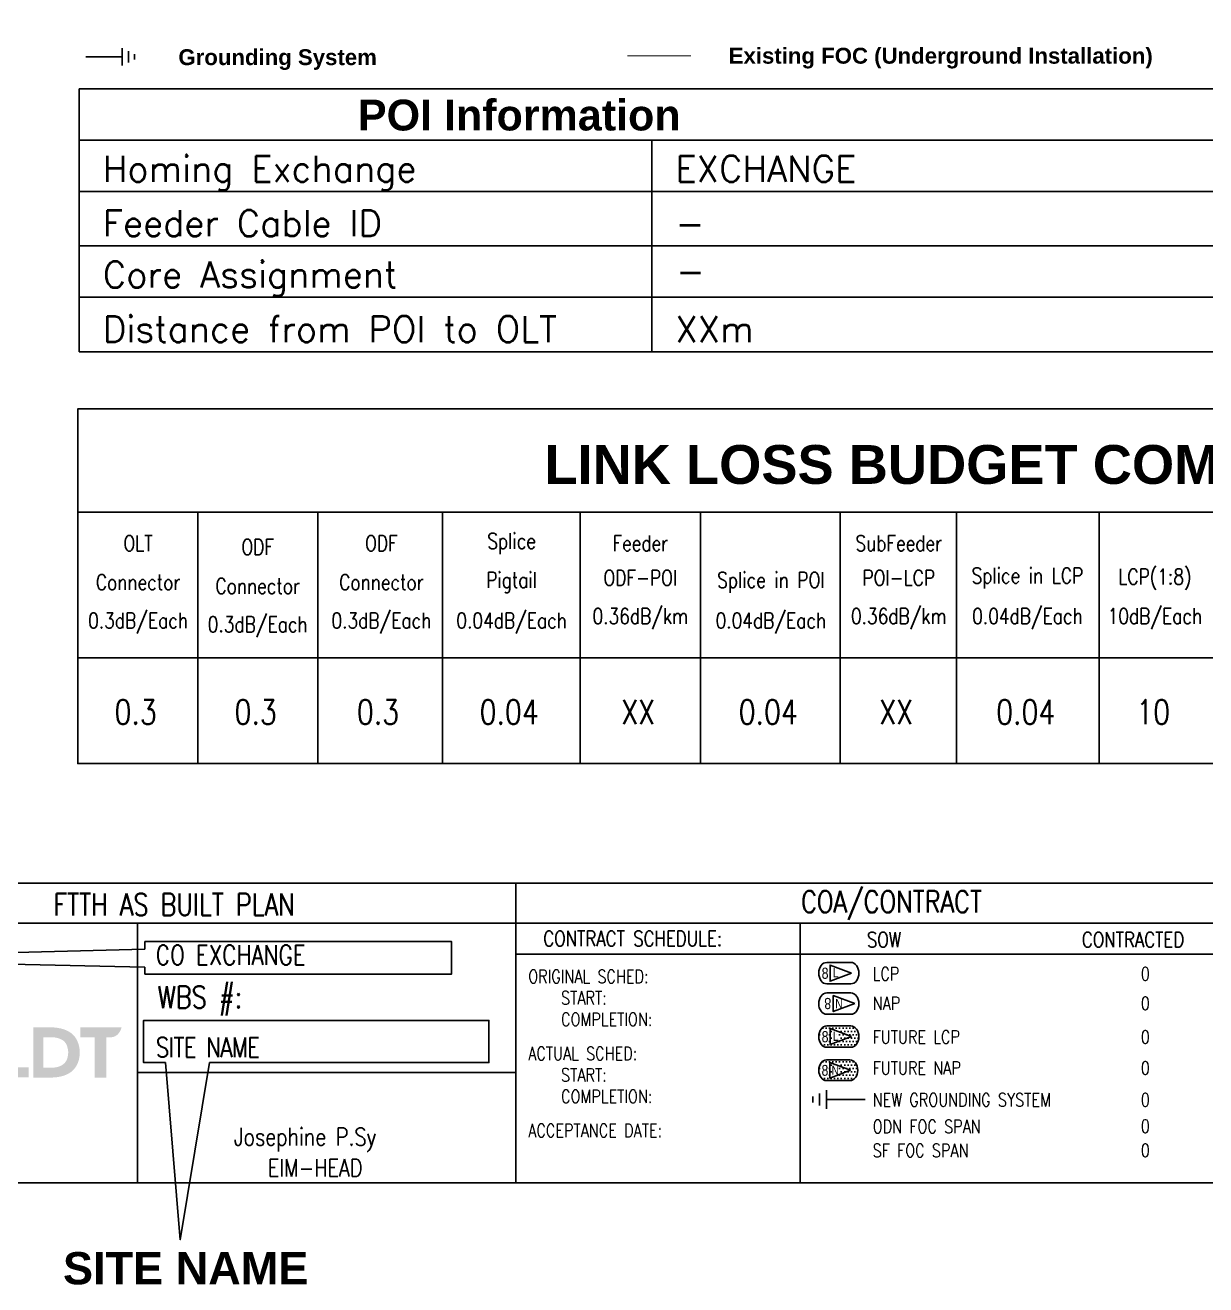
# Model space of a CAD drawing. Extents: x -663610 to -207124, y 70878 to 297551.
# Drawn here: x -264242.9 to -263864.8, y 83997.4 to 84400.9 of the extents above; entities that cross this region are included whole.
import ezdxf
from ezdxf.enums import TextEntityAlignment as Align

# ---------------------------------------------------------------- set-up
doc = ezdxf.new("R2010")
doc.units = 0
doc.header["$LTSCALE"] = 0.3
doc.linetypes.add('DASH', pattern=[0.35, 0.25, -0.1])
doc.linetypes.add('DASHED', pattern=[0.75, 0.5, -0.25])
doc.layers.get('0').update_dxf_attribs({"linetype": 'CONTINUOUS'})
for name, color, linetype in [('BASEMAP', 7, 'CONTINUOUS'), ('FOC Distribution Diagram (Existing)', 7, 'CONTINUOUS'), ('FOC Distribution Diagram (Proposed)', 1, 'CONTINUOUS'), ('Grounding System', 7, 'CONTINUOUS'), ('NAP #', 3, 'CONTINUOUS'), ('NAP-F.core used', 1, 'CONTINUOUS'), ('Per page (Future LCP)', 7, 'CONTINUOUS'), ('Per page (Future NAP)', 7, 'CONTINUOUS'), ('Per page (Grounding)', 7, 'CONTINUOUS'), ('Per page (LCP)', 7, 'CONTINUOUS'), ('Per page (NAP)', 7, 'CONTINUOUS'), ('Per page (ODN FOC span)', 7, 'CONTINUOUS'), ('Per page (SF FOC span)', 7, 'CONTINUOUS'), ('Print', 7, 'CONTINUOUS')]:
    doc.layers.add(name, color=color, linetype=linetype)
doc.styles.add('Mark', font='arial.ttf', dxfattribs={"width": 0.8, "height": 2.5})
doc.styles.add('ROMANS', font='ROMANS.SHX', dxfattribs={"width": 0.8, "height": 2})
doc.styles.add('WMF-Arial Unicode MS0', font='')
doc.styles.get('WMF-Arial Unicode MS0').set_extended_font_data('Arial Unicode MS', bold=True)

# ---------------------------------------------------------------- blocks, each defined once
blk = doc.blocks.new('GROUNDING')
at = {"color": 1}
for p, q in [((-8.52, -0.47), (-8.52, 0.47)), ((-7.42, -0.99), (-7.42, 0.98)), ((-6.32, -1.5), (-6.32, 1.5)), ((-6.32, 0), (0, 0))]:
    blk.add_line(p, q, dxfattribs=at)
blk = doc.blocks.new('logo2016')
at = {"layer": 'BASEMAP', "lineweight": 0, "ltscale": 2}
for color, points in [(10, [(-355401.89, 144136.23), (-355401.04, 144137.17), (-355400.22, 144137.99), (-355399.34, 144138.76), (-355398.22, 144139.66), (-355397.5, 144140.16), (-355396.61, 144140.73), (-355396.26, 144140.24), (-355395.81, 144139.55), (-355395.42, 144138.87), (-355394.98, 144137.97), (-355394.55, 144136.96), (-355394.19, 144136.01), (-355394.12, 144135.78), (-355393.63, 144133.91), (-355393.37, 144131.97), (-355393.32, 144130.22), (-355393.44, 144128.31), (-355393.68, 144126.77), (-355394.13, 144127.71), (-355394.48, 144128.38), (-355394.88, 144129.05), (-355395.42, 144129.9), (-355396.01, 144130.74), (-355396.6, 144131.5), (-355397.21, 144132.21), (-355398.19, 144133.27), (-355399.01, 144134.03), (-355400.07, 144134.95), (-355401.04, 144135.67)]), (12, [(-355396.61, 144140.73), (-355396.34, 144140.58), (-355396.08, 144140.41), (-355395.82, 144140.25), (-355395.46, 144140), (-355395.1, 144139.74), (-355394.62, 144139.38), (-355394.14, 144139.01), (-355393.45, 144138.4), (-355392.76, 144137.8), (-355392.09, 144137.12), (-355391.21, 144136.13), (-355389.67, 144134.09), (-355388.59, 144132.29), (-355387.96, 144130.98), (-355387.65, 144130.21), (-355387.34, 144129.44), (-355387.21, 144129.05), (-355387.08, 144128.65), (-355387.58, 144128.42), (-355387.94, 144128.26), (-355388.31, 144128.11), (-355388.9, 144127.9), (-355389.49, 144127.69), (-355390.21, 144127.47), (-355390.93, 144127.26), (-355391.87, 144127.08), (-355392.81, 144126.89), (-355393.68, 144126.77), (-355393.56, 144127.54), (-355393.44, 144128.31), (-355393.38, 144129.27), (-355393.32, 144130.22), (-355393.34, 144131.09), (-355393.37, 144131.97), (-355393.5, 144132.94), (-355393.63, 144133.91), (-355394.12, 144135.78), (-355394.55, 144136.96), (-355394.76, 144137.47), (-355394.98, 144137.97), (-355395.2, 144138.42), (-355395.42, 144138.87), (-355395.62, 144139.21), (-355395.81, 144139.55), (-355396.04, 144139.89), (-355396.26, 144140.24)]), (18, [(-355396.6, 144131.5), (-355397.22, 144131.34), (-355398.34, 144130.97), (-355399, 144130.71), (-355400.46, 144130.06), (-355401.66, 144129.4), (-355402.56, 144128.81), (-355403.57, 144128.07), (-355404.33, 144127.42), (-355404.93, 144126.85), (-355405.7, 144126.04), (-355406.22, 144125.42), (-355406.72, 144124.77), (-355406.98, 144124.41), (-355406.94, 144124.83), (-355406.85, 144125.54), (-355406.7, 144126.4), (-355406.47, 144127.46), (-355406.15, 144128.59), (-355405.28, 144130.9), (-355404.21, 144132.97), (-355403.39, 144134.26), (-355402.44, 144135.55), (-355401.89, 144136.23), (-355401.04, 144135.67), (-355400.07, 144134.95), (-355399.01, 144134.03), (-355398.19, 144133.27), (-355397.21, 144132.21)]), (12, [(-355367.56, 144137.46), (-355367.58, 144137.48), (-355370.88, 144137.46), (-355370.88, 144122.86), (-355361.21, 144122.86), (-355361.21, 144125.78), (-355361.25, 144125.82), (-355367.56, 144125.82)]), (12, [(-355346.24, 144137.43), (-355346.24, 144134.58), (-355342, 144134.58), (-355342, 144122.83), (-355338.64, 144122.83), (-355338.64, 144134.57), (-355337.26, 144134.57), (-355336.78, 144134.63), (-355336.46, 144134.72), (-355336.01, 144134.91), (-355335.59, 144135.19), (-355335.3, 144135.46), (-355335.01, 144135.8), (-355334.77, 144136.14), (-355334.55, 144136.53), (-355334.36, 144136.96), (-355334.22, 144137.43), (-355334.43, 144137.43)]), (16, [(-355399.45, 144126.9), (-355398.56, 144128.62), (-355397.48, 144130.32), (-355396.61, 144131.47), (-355396.79, 144131.41), (-355397.15, 144131.29), (-355397.61, 144131.11), (-355398.12, 144130.89), (-355398.58, 144130.68), (-355399.19, 144130.37), (-355400.18, 144129.82), (-355401.28, 144129.11), (-355402.36, 144128.28), (-355403.13, 144127.61), (-355403.94, 144126.79), (-355404.63, 144126.02), (-355405.06, 144125.46), (-355405.57, 144124.78), (-355406.04, 144124.05), (-355406.56, 144123.14), (-355407.08, 144122.1), (-355406.41, 144121.75), (-355405.27, 144121.24), (-355404.26, 144120.85), (-355403.02, 144120.44), (-355401.87, 144120.15), (-355401.29, 144120.02), (-355401.27, 144120.39), (-355401.2, 144120.88), (-355401.03, 144121.98), (-355400.82, 144122.96), (-355400.52, 144124.08), (-355400.18, 144125.13), (-355399.84, 144126.05)]), (9, [(-355387.08, 144128.65), (-355387.58, 144128.42), (-355388.31, 144128.11), (-355389.49, 144127.69), (-355390.93, 144127.26), (-355392.81, 144126.89), (-355393.68, 144126.77), (-355394.74, 144126.69), (-355395.63, 144126.64), (-355396.54, 144126.64), (-355397.65, 144126.7), (-355399.07, 144126.84), (-355399.45, 144126.9), (-355399.32, 144126.79), (-355398.95, 144126.52), (-355398.06, 144125.91), (-355396.53, 144125.03), (-355395.33, 144124.43), (-355394.18, 144123.95), (-355392.99, 144123.53), (-355392.36, 144123.33), (-355391.47, 144123.09), (-355390.54, 144122.88), (-355389.59, 144122.71), (-355388.67, 144122.59), (-355387.94, 144122.52), (-355386.83, 144122.47), (-355386.14, 144122.47), (-355386.14, 144123.5), (-355386.38, 144125.84), (-355386.74, 144127.53)]), (8, [(-355401.34, 144120.03), (-355399.62, 144119.75), (-355398.26, 144119.61), (-355396.81, 144119.58), (-355395.86, 144119.6), (-355394.68, 144119.68), (-355393.48, 144119.82), (-355392.12, 144120.08), (-355390.98, 144120.38), (-355389.65, 144120.8), (-355388.75, 144121.16), (-355387.58, 144121.66), (-355386.76, 144122.11), (-355386.14, 144122.47), (-355386.83, 144122.47), (-355387.94, 144122.52), (-355388.67, 144122.59), (-355389.59, 144122.71), (-355390.54, 144122.88), (-355391.47, 144123.09), (-355392.36, 144123.33), (-355392.99, 144123.53), (-355394.18, 144123.95), (-355395.33, 144124.43), (-355396.53, 144125.03), (-355398.06, 144125.91), (-355398.95, 144126.52), (-355399.32, 144126.79), (-355399.45, 144126.9), (-355399.84, 144126.05), (-355400.18, 144125.13), (-355400.52, 144124.08), (-355400.82, 144122.96), (-355401.03, 144121.98)])]:
    blk.add_hatch(color=color, dxfattribs=at).paths.add_polyline_path(points)
h = blk.add_hatch(color=12, dxfattribs=at)
h.paths.add_polyline_path([(-355380.66, 144122.86), (-355382.65, 144122.86), (-355384, 144122.86), (-355384, 144124.17), (-355384, 144129.38), (-355384, 144137.45), (-355379.2, 144137.45), (-355378.19, 144137.45), (-355377.59, 144137.41), (-355377.11, 144137.37), (-355376.29, 144137.26), (-355375.61, 144137.1), (-355374.96, 144136.87), (-355374.54, 144136.67), (-355373.9, 144136.26), (-355373.42, 144135.8), (-355373.02, 144135.28), (-355372.7, 144134.69), (-355372.43, 144134), (-355372.27, 144133.38), (-355372.17, 144132.72), (-355372.12, 144132.12), (-355372.16, 144131.67), (-355372.24, 144131.12), (-355372.36, 144130.62), (-355372.51, 144130.12), (-355372.7, 144129.68), (-355373.06, 144129.05), (-355373.5, 144128.5), (-355373.99, 144128.07), (-355374.45, 144127.77), (-355375.08, 144127.47), (-355375.51, 144127.32), (-355376.42, 144127.11), (-355377.11, 144127.01), (-355377.92, 144126.94), (-355378.43, 144126.94), (-355380.66, 144126.94), (-355380.66, 144125.94)])
h.paths.add_polyline_path([(-355380.66, 144134.61), (-355380.66, 144129.78), (-355378.69, 144129.78), (-355378.17, 144129.78), (-355377.65, 144129.81), (-355377.11, 144129.92), (-355376.71, 144130.06), (-355376.39, 144130.25), (-355376.12, 144130.48), (-355375.91, 144130.76), (-355375.72, 144131.15), (-355375.61, 144131.56), (-355375.57, 144131.94), (-355375.57, 144132.41), (-355375.62, 144132.89), (-355375.79, 144133.41), (-355376.03, 144133.82), (-355376.24, 144134.03), (-355376.4, 144134.16), (-355376.61, 144134.29), (-355376.92, 144134.42), (-355377.24, 144134.51), (-355377.64, 144134.58), (-355378.04, 144134.61), (-355378.48, 144134.61)], flags=16)
h = blk.add_hatch(color=12, dxfattribs=at)
h.paths.add_polyline_path([(-355357.03, 144134.59), (-355357.03, 144125.71), (-355354.51, 144125.71), (-355354.41, 144125.71), (-355353.81, 144125.75), (-355353.07, 144125.88), (-355352.61, 144126), (-355352.12, 144126.18), (-355351.55, 144126.46), (-355351.19, 144126.7), (-355350.73, 144127.11), (-355350.47, 144127.46), (-355350.16, 144128.01), (-355349.95, 144128.65), (-355349.83, 144129.21), (-355349.76, 144129.68), (-355349.75, 144130.37), (-355349.81, 144130.89), (-355349.91, 144131.42), (-355350.08, 144132.05), (-355350.28, 144132.5), (-355350.46, 144132.81), (-355350.7, 144133.13), (-355350.96, 144133.41), (-355351.25, 144133.65), (-355351.65, 144133.89), (-355352.03, 144134.07), (-355352.62, 144134.29), (-355353.06, 144134.41), (-355353.49, 144134.49), (-355353.86, 144134.55), (-355354.29, 144134.58), (-355354.53, 144134.59)], flags=16)
h.paths.add_polyline_path([(-355359.86, 144137.43), (-355359.86, 144122.85), (-355354.34, 144122.85), (-355353.33, 144122.9), (-355352.16, 144123.09), (-355351.11, 144123.37), (-355350.49, 144123.59), (-355349.74, 144123.94), (-355349.1, 144124.34), (-355348.58, 144124.73), (-355348.11, 144125.2), (-355347.65, 144125.79), (-355347.27, 144126.4), (-355346.95, 144127.1), (-355346.66, 144127.95), (-355346.5, 144128.67), (-355346.37, 144129.72), (-355346.37, 144130.42), (-355346.43, 144131.11), (-355346.5, 144131.58), (-355346.59, 144131.99), (-355346.79, 144132.74), (-355347.07, 144133.47), (-355347.44, 144134.18), (-355347.79, 144134.7), (-355348.14, 144135.12), (-355348.61, 144135.57), (-355349.16, 144135.99), (-355350.17, 144136.55), (-355350.98, 144136.87), (-355351.91, 144137.14), (-355352.95, 144137.33), (-355353.44, 144137.39), (-355353.9, 144137.43), (-355354.24, 144137.43)])
blk = doc.blocks.new('LCP')
at = {"ltscale": 0.3}
h = blk.add_hatch(dxfattribs=at)
h.set_pattern_fill('DOTS', color=256, scale=1.5, style=0)
edge = h.paths.add_edge_path()
edge.add_ellipse((84651.3, -14849.53), major_axis=(0, -7.59), ratio=0.75, start_angle=90, end_angle=180)
edge.add_line((84651.3, -14841.94), (84634.23, -14841.94))
edge.add_ellipse((84634.23, -14849.53), major_axis=(0, -7.59), ratio=0.75, start_angle=180, end_angle=270)
edge.add_ellipse((84634.23, -14849.53), major_axis=(0, -7.59), ratio=0.75, start_angle=270, end_angle=360)
edge.add_line((84634.23, -14857.12), (84651.3, -14857.12))
edge.add_ellipse((84651.3, -14849.53), major_axis=(0, -7.59), ratio=0.75, start_angle=0, end_angle=90)
h.paths.add_polyline_path([(84651.77, -14849.53), (84636.6, -14855.22), (84636.6, -14843.84)], flags=16)
h = blk.add_hatch(dxfattribs=at)
h.set_pattern_fill('DOTS', color=256, scale=1.5, style=0)
h.paths.add_polyline_path([(84636.6, -14843.84), (84636.6, -14855.22), (84651.77, -14849.53)])
at = {"color": 7, "linetype": 'Continuous'}
for p, q in [((84634.23, -14841.94), (84651.3, -14841.94)), ((84651.3, -14857.12), (84634.23, -14857.12))]:
    blk.add_line(p, q, dxfattribs=at)
blk.add_lwpolyline([(84651.77, -14849.53), (84636.6, -14843.84), (84636.6, -14855.22)], close=True, dxfattribs=at)
for centre, start_param, end_param in [((84634.23, -14849.53), 3.141593, 4.712389), ((84651.3, -14849.53), 1.570796, 3.141593), ((84634.23, -14849.53), 4.712389, 6.283185), ((84651.3, -14849.53), 0, 1.570796)]:
    blk.add_ellipse(centre, major_axis=(0, -7.59), ratio=0.75, start_param=start_param, end_param=end_param, dxfattribs=at)
at = {"color": 7, "style": 'Mark', "width": 0.8}
for s, height, p in [('8', 7.92, (84633.04, -14853.55)), ('L', 6.6, (84640.56, -14852.54))]:
    blk.add_text(s, height=height, dxfattribs=at).set_placement(p, align=Align.CENTER)
blk = doc.blocks.new('NAP NEW')
at = {"ltscale": 0.3}
h = blk.add_hatch(dxfattribs=at)
h.set_pattern_fill('DOTS', color=256, scale=1.5, style=0)
edge = h.paths.add_edge_path()
edge.add_ellipse((84650.66, -14873.41), major_axis=(0, -7.36), ratio=0.75, start_angle=90, end_angle=180)
edge.add_line((84650.66, -14866.05), (84634.09, -14866.05))
edge.add_ellipse((84634.09, -14873.41), major_axis=(0, -7.36), ratio=0.75, start_angle=180, end_angle=270)
edge.add_ellipse((84634.09, -14873.41), major_axis=(0, -7.36), ratio=0.75, start_angle=270, end_angle=360)
edge.add_line((84634.09, -14880.77), (84650.66, -14880.77))
edge.add_ellipse((84650.66, -14873.41), major_axis=(0, -7.36), ratio=0.75, start_angle=0, end_angle=90)
h.paths.add_polyline_path([(84651.12, -14873.41), (84636.39, -14878.93), (84636.39, -14867.89)], flags=16)
h = blk.add_hatch(dxfattribs=at)
h.set_pattern_fill('DOTS', color=256, scale=1.5, style=0)
h.paths.add_polyline_path([(84636.39, -14867.89), (84636.39, -14878.93), (84651.12, -14873.41)])
at = {"color": 7, "linetype": 'Continuous'}
for p, q in [((84634.09, -14866.05), (84650.66, -14866.05)), ((84650.66, -14880.77), (84634.09, -14880.77))]:
    blk.add_line(p, q, dxfattribs=at)
blk.add_lwpolyline([(84651.12, -14873.41), (84636.39, -14867.89), (84636.39, -14878.93)], close=True, dxfattribs=at)
for centre, start_param, end_param in [((84634.09, -14873.41), 3.141593, 4.712389), ((84650.66, -14873.41), 1.570796, 3.141593), ((84634.09, -14873.41), 4.712389, 6.283185), ((84650.66, -14873.41), 0, 1.570796)]:
    blk.add_ellipse(centre, major_axis=(0, -7.36), ratio=0.75, start_param=start_param, end_param=end_param, dxfattribs=at)
at = {"color": 7, "style": 'Mark', "width": 0.8}
for s, height, p in [('8', 7.68, (84632.94, -14877.3)), ('N', 6.4, (84640.24, -14876.63))]:
    blk.add_text(s, height=height, dxfattribs=at).set_placement(p, align=Align.CENTER)
blk = doc.blocks.new('A$C63AB1613')
at = {"layer": 'NAP-F.core used', "color": 152, "ltscale": 2, "true_color": 0x2776bb}
for points in [[(249.17, 2.14), (249.17, 0), (347.33, 0), (347.33, 10.37), (249.17, 10.37), (249.17, 7.95)], [(249.17, 7.95), (129.21, 4.9), (249.17, 2.14)]]:
    blk.add_lwpolyline(points, dxfattribs=at)
at = {"color": 152, "lineweight": 0, "true_color": 0x2776bb, "style": 'WMF-Arial Unicode MS0'}
blk.add_text('CENTRAL OFFICE', height=10.3303, dxfattribs=at).set_placement((0, 0.48))
blk = doc.blocks.new('A$C40893297')
at = {"layer": 'NAP-F.core used', "color": 152, "ltscale": 2, "true_color": 0x2776bb}
for points in [[(32.87, 71.03), (25.79, 71.03), (25.79, 84.57), (136.36, 84.57), (136.36, 71.03), (46.88, 71.03)], [(32.87, 71.03), (37.57, 14.27), (46.88, 71.03)]]:
    blk.add_lwpolyline(points, dxfattribs=at)
at = {"color": 152, "lineweight": 0, "true_color": 0x2776bb, "style": 'WMF-Arial Unicode MS0'}
blk.add_text('SITE NAME', height=10.33, dxfattribs=at).set_placement((0, 0))

msp = doc.modelspace()

# ---------------------------------------------------------------- linework, layer by layer
for p, q in [((-264226.01, 84164.33), (-264226.01, 84244.85)), ((-264187.58, 84164.33), (-264187.58, 84244.85)), ((-264149.15, 84164.33), (-264149.15, 84244.85)), ((-264109.25, 84164.33), (-264109.25, 84244.85)), ((-264065.15, 84164.33), (-264065.15, 84244.85)), ((-264026.61, 84164.33), (-264026.61, 84244.85)), ((-263981.88, 84164.33), (-263981.88, 84244.85)), ((-263944.6, 84164.33), (-263944.6, 84244.85)), ((-263898.99, 84164.33), (-263898.99, 84244.85)), ((-264226.01, 84198.23), (-263808.69, 84198.23))]:
    msp.add_line(p, q)
at = {"ltscale": 0.3}
for p, q in [((-264085.76, 84126.04), (-264085.76, 84029.99)), ((-264297.24, 84113.23), (-263710.74, 84113.23)), ((-264206.9, 84113.23), (-264206.9, 84029.99)), ((-263994.68, 84113.23), (-263994.68, 84029.99)), ((-264085.76, 84103.27), (-263710.74, 84103.27)), ((-264206.9, 84065.39), (-264085.76, 84065.39))]:
    msp.add_line(p, q, dxfattribs=at)
at = {"color": 7, "linetype": 'Continuous'}
for p, q in [((-263986.19, 84100.64), (-263978.47, 84100.64)), ((-263978.47, 84093.78), (-263986.19, 84093.78)), ((-263986.19, 84090.88), (-263978.47, 84090.88)), ((-263978.47, 84084.02), (-263986.19, 84084.02))]:
    msp.add_line(p, q, dxfattribs=at)
at = {"color": 0, "lineweight": 0, "ltscale": 0.3}
msp.add_lwpolyline([(-264297.24, 84762.85), (-263250.3, 84762.85), (-263250.3, 84126.04), (-264297.24, 84126.04)], close=True, dxfattribs=at)
for points in [[(-264225.52, 84380.53), (-263780.56, 84380.53)], [(-264225.52, 84364.09), (-263705.41, 84364.09)], [(-264042.16, 84364.09), (-264042.16, 84296.28)], [(-264225.52, 84347.65), (-263705.41, 84347.65)], [(-264225.52, 84330.19), (-263705.41, 84330.19)], [(-264225.52, 84313.75), (-263705.41, 84313.75)], [(-264225.52, 84296.28), (-263780.56, 84296.28)], [(-264226.01, 84244.85), (-263628.74, 84244.85)]]:
    msp.add_lwpolyline(points)
for points in [[(-264225.52, 84380.53), (-263705.41, 84380.53), (-263705.41, 84296.28), (-264225.52, 84296.28)], [(-263628.74, 84277.96), (-264226.01, 84277.96), (-264226.01, 84164.33), (-263628.74, 84164.33)]]:
    msp.add_lwpolyline(points, close=True)
at = {"ltscale": 0.3}
msp.add_lwpolyline([(-264297.24, 84126.04), (-263250.3, 84126.04), (-263250.3, 84029.99), (-264297.24, 84029.99)], close=True, dxfattribs=at)
msp.add_lwpolyline([(-264297.24, 84126.04), (-263250.3, 84126.04), (-263250.3, 84029.99), (-264297.24, 84029.99)], close=True, dxfattribs=at)
at = {"color": 7, "linetype": 'Continuous'}
for points in [[(-263978.26, 84097.21), (-263985.11, 84099.78), (-263985.11, 84094.64)], [(-263977.23, 84087.45), (-263984.08, 84090.02), (-263984.08, 84084.88)]]:
    msp.add_lwpolyline(points, close=True, dxfattribs=at)
for centre, major_axis, start_param, end_param in [((-263986.19, 84097.21), (0, -3.43), 3.141593, 4.712389), ((-263986.19, 84097.21), (0, -3.43), 4.712389, 6.283185), ((-263978.47, 84097.21), (0, -3.43), 1.570796, 3.141593), ((-263978.47, 84097.21), (0, -3.43), 0, 1.570796), ((-263986.19, 84087.45), (0, 3.43), 0, 1.570796), ((-263978.47, 84087.45), (0, 3.43), 4.712389, 6.283185), ((-263986.19, 84087.45), (0, 3.43), 1.570796, 3.141593), ((-263978.47, 84087.45), (0, 3.43), 3.141593, 4.712389)]:
    msp.add_ellipse(centre, major_axis=major_axis, ratio=0.75, start_param=start_param, end_param=end_param, dxfattribs=at)
at = {"layer": 'FOC Distribution Diagram (Proposed)', "color": 7, "ltscale": 50, "const_width": 0.36}
msp.add_lwpolyline([(-264050.01, 84391.07), (-264029.7, 84391.07)], dxfattribs=at)
at = {"layer": 'Print', "ltscale": 2}
msp.add_lwpolyline([(-264297.24, 84762.85), (-263250.3, 84762.85), (-263250.3, 84029.99), (-264297.24, 84029.99)], close=True, dxfattribs=at)

# ---------------------------------------------------------------- block references
at = {"color": 5, "linetype": 'DASHED', "xscale": 0.4517935106996447, "yscale": 0.4517935106996447, "zscale": 0.4517935106996447}
for name in ['LCP', 'NAP NEW']:
    msp.add_blockref(name, (-302223.38, 90785.81), dxfattribs=at)
at = {"xscale": 1.96815039269859, "yscale": 1.96815039269859, "zscale": 1.96815039269859}
msp.add_blockref('GROUNDING', (-263973.88, 84056.73), dxfattribs=at)
at = {"layer": 'BASEMAP', "color": 2, "lineweight": 0, "xscale": 1.099999999976717, "yscale": 1.099999999976717, "zscale": 1.099999999976717}
msp.add_blockref('logo2016', (126655.64, -74471.36), dxfattribs=at)
at = {"layer": 'Grounding System', "xscale": 1.831241928814222, "yscale": 1.831241928814222, "zscale": 1.831241928814222, "rotation": 179.990737670528}
msp.add_blockref('GROUNDING', (-264223.41, 84390.75), dxfattribs=at)
at = {"layer": 'NAP #', "color": 152, "ltscale": 2, "true_color": 0x2776bb}
for name, p in [('A$C63AB1613', (-264453.67, 84096.94)), ('A$C40893297', (-264230.75, 83997.52))]:
    msp.add_blockref(name, p, dxfattribs=at)

# ---------------------------------------------------------------- texts
at = {"lineweight": 0, "style": 'WMF-Arial Unicode MS0'}
msp.add_text('POI Information', height=9.8629, dxfattribs=at).set_placement((-264136.31, 84367.17))
at = {"style": 'ROMANS'}
for s, height, p in [('Homing Exchange', 8.3381, (-264217.99, 84350.74)), ('EXCHANGE', 8.338, (-264034.63, 84350.74)), ('Feeder Cable ID', 8.3381, (-264217.99, 84333.27)), ('-', 8.34, (-264034.63, 84333.27)), ('Core Assignment', 8.3381, (-264217.99, 84316.83)), ('-', 8.34, (-264034.48, 84318.01)), ('Distance from POI to OLT', 8.3381, (-264217.99, 84299.37)), ('XXm', 8.338, (-264034.63, 84299.37))]:
    msp.add_text(s, height=height, dxfattribs=at).set_placement(p)
at = {"lineweight": 0, "style": 'WMF-Arial Unicode MS0'}
msp.add_text('LINK LOSS BUDGET COMPUTATION', height=12.4332, dxfattribs=at).set_placement((-263924.16, 84260.17), align=Align.MIDDLE)
at = {"linetype": 'DASH', "ltscale": 2, "style": 'ROMANS', "width": 0.8}
for s, height, p in [('Splice', 4.989, (-264087.08, 84234.93)), ('OLT', 4.989, (-264206.7, 84234.93)), ('ODF', 4.989, (-264168.4, 84233.72)), ('ODF', 4.989, (-264128.79, 84234.93)), ('Feeder', 4.989, (-264045.88, 84234.93)), ('SubFeeder', 4.989, (-263963.12, 84234.93)), ('Pigtail', 4.989, (-264087.08, 84222.45)), ('ODF-POI', 4.989, (-264045.88, 84223.86)), ('Splice in POI', 4.9893, (-264004.06, 84222.45)), ('POI-LCP', 4.989, (-263963.12, 84223.86)), ('Splice in LCP', 4.9893, (-263921.91, 84223.86)), ('LCP(1:8)', 4.989, (-263881.11, 84223.86)), ('Connector', 4.989, (-264206.7, 84222.45)), ('Connector', 4.989, (-264168.4, 84221.23)), ('Connector', 4.989, (-264128.79, 84222.45)), ('0.36dB/km', 4.989, (-264045.88, 84211.23)), ('0.36dB/km', 4.989, (-263963.12, 84211.23)), ('0.04dB/Each', 4.9893, (-263921.91, 84211.23)), ('10dB/Each', 4.989, (-263881.11, 84211.23)), ('0.3dB/Each', 4.989, (-264206.7, 84209.82)), ('0.3dB/Each', 4.989, (-264168.4, 84208.6)), ('0.3dB/Each', 4.989, (-264128.79, 84209.82)), ('0.04dB/Each', 4.9893, (-264087.08, 84209.82)), ('0.04dB/Each', 4.9893, (-264004.06, 84209.82)), ('0.3', 7.878, (-264207.48, 84180.86)), ('0.3', 7.878, (-264169.05, 84180.86)), ('0.3', 7.878, (-264129.88, 84180.86)), ('0.04', 7.878, (-264087.88, 84180.86)), ('XX', 7.878, (-264046.56, 84180.86)), ('0.04', 7.878, (-264004.92, 84180.86)), ('XX', 7.878, (-263963.92, 84180.86)), ('0.04', 7.878, (-263922.47, 84180.86)), ('10', 7.878, (-263881.66, 84180.86))]:
    msp.add_text(s, height=height, dxfattribs=at).set_placement(p, align=Align.MIDDLE)
at = {"style": 'ROMANS', "width": 0.8}
msp.add_text('CO EXCHANGE', height=6.3365, dxfattribs=at).set_placement((-264201.05, 84099.86))
at = {"color": 7, "style": 'Mark', "width": 0.8}
for s, height, p in [('8', 3.58, (-263986.72, 84095.4)), ('L', 2.98, (-263983.32, 84095.85)), ('N', 2.98, (-263982.29, 84085.95))]:
    msp.add_text(s, height=height, dxfattribs=at).set_placement(p, align=Align.CENTER)
msp.add_text('8', height=3.58, rotation=180, dxfattribs=at).set_placement((-263985.87, 84089.27), align=Align.CENTER)
at = {"ltscale": 2, "insert": (-264193.8, 84393.19), "char_height": 5.0868, "attachment_point": 1, "style": 'WMF-Arial Unicode MS0'}
msp.add_mtext_dynamic_manual_height_columns('Grounding System', width=97.0882, gutter_width=28.26, heights=[0], dxfattribs=at)
at = {"style": 'ROMANS'}
for s, insert, char_height, width, attachment_point in [('{\\Fromans.shx|c1;COA/CONTRACT}', (-263994.39, 84123.63), 7.0397, 263.3022, 1), ('CONTRACT SCHEDULE:', (-264076.94, 84110.73), 4.8524, 79.5411, 1), ('SOW', (-263973.31, 84110.37), 4.852, 79.5411, 1), ('CONTRACTED', (-263904.48, 84110.38), 4.852, 79.5411, 1), ('ORIGINAL SCHED:', (-264081.78, 84098.28), 4.2238, 79.5411, 1), ('LCP', (-263971.49, 84099.11), 4.224, 79.5411, 1), ('START:', (-264071.27, 84091.4), 4.224, 79.5411, 1), ('NAP', (-263971.49, 84089.66), 4.224, 79.5411, 1), ('COMPLETION:', (-264071.27, 84084.52), 4.2238, 79.5411, 1), ('{\\T0.95;SITE NAME}', (-264201.07, 84073.41), 6.2866, 235.1347, 4), ('FUTURE LCP', (-263971.49, 84078.87), 4.224, 79.5411, 1), ('ACTUAL SCHED:', (-264081.78, 84073.6), 4.2238, 79.5411, 1), ('FUTURE NAP', (-263971.49, 84068.94), 4.224, 79.5411, 1), ('START:', (-264071.27, 84066.72), 4.224, 79.5411, 1), ('COMPLETION:', (-264071.27, 84059.84), 4.2238, 79.5411, 1), ('NEW GROUNDING SYSTEM', (-263971.49, 84058.75), 4.2238, 90.0968, 1), ('ACCEPTANCE DATE:', (-264081.78, 84048.92), 4.2238, 79.5411, 1), ('ODN FOC SPAN', (-263971.49, 84050.22), 4.2238, 79.5411, 1), ('Josephine P.Sy', (-264176.02, 84047.62), 5.6318, 263.3022, 1), ('SF{\\Fromans.shx|c1; FOC SPA}N', (-263971.49, 84042.51), 4.2238, 79.5411, 1), ('EIM-HEAD', (-264165.15, 84037.66), 5.632, 263.3022, 1)]:
    msp.add_mtext(s, dxfattribs=dict(at, insert=insert, char_height=char_height, width=width, attachment_point=attachment_point))
at = {"lineweight": 9, "style": 'ROMANS'}
for s, insert, char_height, width, attachment_point in [('FTTH AS BUILT PLAN', (-264233.78, 84122.69), 7.0397, 263.3022, 1), ('WBS #:', (-264200.39, 84088.39), 7.041, 263.3337, 4)]:
    msp.add_mtext(s, dxfattribs=dict(at, insert=insert, char_height=char_height, width=width, attachment_point=attachment_point))
at = {"layer": 'FOC Distribution Diagram (Existing)', "color": 7, "ltscale": 50, "insert": (-264017.59, 84393.65), "char_height": 5.0868, "attachment_point": 1, "style": 'WMF-Arial Unicode MS0'}
msp.add_mtext_dynamic_manual_height_columns('Existing {\\fArial Unicode MS|b1|i0|c134|p32;FOC (Underground Installation)}', width=160.7173, gutter_width=28.26, heights=[0], dxfattribs=at)
at = {"layer": 'Per page (Future LCP)', "style": 'ROMANS', "width": 0.8}
msp.add_text('0', height=4.22, dxfattribs=at).set_placement((-263885.63, 84074.65))
at = {"layer": 'Per page (Future NAP)', "style": 'ROMANS', "width": 0.8}
msp.add_text('0', height=4.22, dxfattribs=at).set_placement((-263885.63, 84064.71))
at = {"layer": 'Per page (Grounding)', "style": 'ROMANS', "width": 0.8}
msp.add_text('0', height=4.22, dxfattribs=at).set_placement((-263885.63, 84054.53))
at = {"layer": 'Per page (LCP)', "style": 'ROMANS', "width": 0.8}
msp.add_text('0', height=4.22, dxfattribs=at).set_placement((-263885.63, 84094.88))
at = {"layer": 'Per page (NAP)', "style": 'ROMANS', "width": 0.8}
msp.add_text('0', height=4.22, dxfattribs=at).set_placement((-263885.63, 84085.44))
at = {"layer": 'Per page (ODN FOC span)', "style": 'ROMANS', "width": 0.8}
msp.add_text('0', height=4.22, dxfattribs=at).set_placement((-263885.63, 84046.05))
at = {"layer": 'Per page (SF FOC span)', "style": 'ROMANS', "width": 0.8}
msp.add_text('0', height=4.22, dxfattribs=at).set_placement((-263885.63, 84038.35))

doc.saveas('drawing.dxf')
